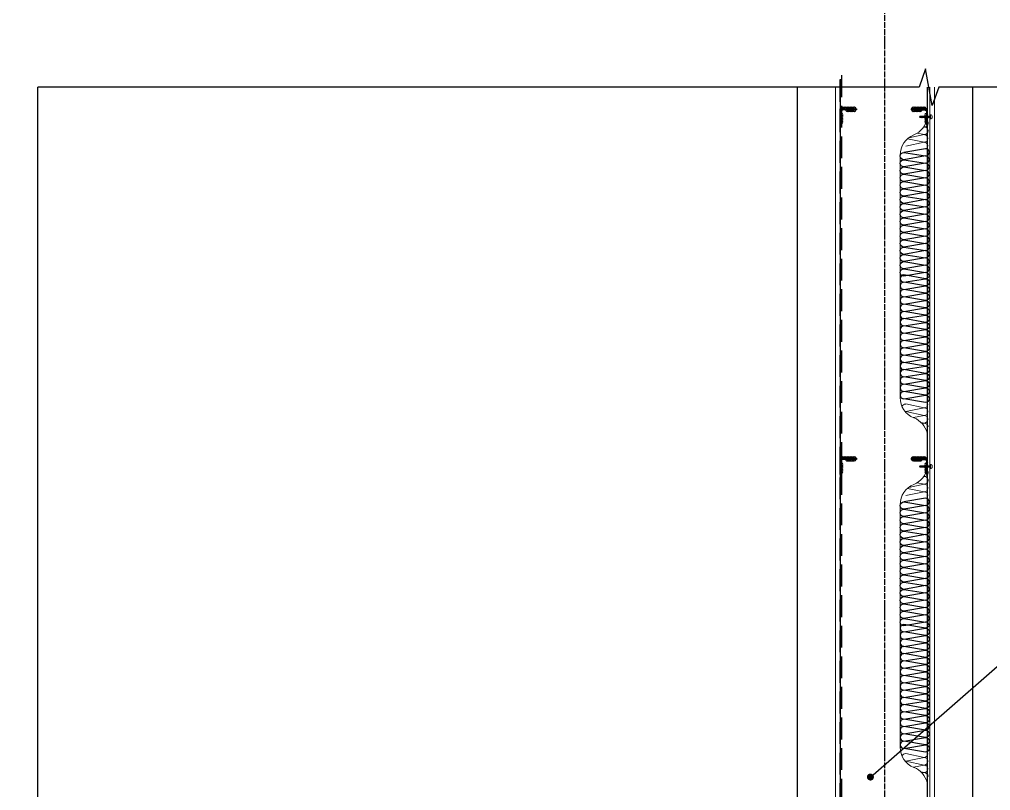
# Model space of a CAD drawing. Extents: x -1899985 to 1774885, y 556286 to 2175695.
# Drawn here: x -1484115 to -1480781, y 575523 to 578170 of the extents above; entities that cross this region are included whole.
import ezdxf
from ezdxf.xclip import XClip

# ---------------------------------------------------------------- set-up
doc = ezdxf.new("R2010")
doc.units = 0
doc.header["$LTSCALE"] = 10
doc.header["$MEASUREMENT"] = 0
doc.header["$XCLIPFRAME"] = 0
doc.linetypes.add('20剖面图$0$DOTE', pattern=[2.42, 2, -0.2, 0.02, -0.2])
doc.linetypes.add('20剖面图$0$ZN-DASH', pattern=[0.35, 0.25, -0.1])
for name, color, linetype in [('20剖面图$0$!ZN1-填充-8', 8, 'Continuous'), ('20剖面图$0$!ZN4-焊缝-8', 8, 'Continuous'), ('20剖面图$0$!ZN5-钢材投影-40', 40, 'Continuous'), ('20剖面图$0$!ZN5-钢材断面-2', 2, 'Continuous'), ('20剖面图$0$!ZN6-虚线-8', 8, '20剖面图$0$ZN-DASH'), ('20剖面图$0$A-AXIS-DOTE', 14, '20剖面图$0$DOTE'), ('20剖面图$0$A-AXIS-SYMB', 3, 'Continuous'), ('20剖面图$0$A-LIN-V', 9, 'Continuous'), ('20剖面图$0$COLUMN', 9, 'Continuous'), ('20剖面图$0$DIM_SYMB', 3, 'Continuous'), ('20剖面图$0$Fill', 8, 'Continuous'), ('A-LIN-V', 9, 'Continuous')]:
    doc.layers.add(name, color=color, linetype=linetype)
doc.layers.add('20剖面图$0$0_INSULATION', color=252, linetype='Continuous', lineweight=9, transparency=0.2)
doc.layers.add('20剖面图$0$0_SCREW RIVET', color=4, linetype='Continuous', lineweight=15)
doc.layers.add('20剖面图$0$彩钢板', color=6, linetype='Continuous', lineweight=15)

# ---------------------------------------------------------------- blocks, each defined once
blk = doc.blocks.new('20剖面图$0$G$C845E5159')
at = {"layer": '20剖面图$0$COLUMN'}
blk.add_lwpolyline([(300, 700), (300, -11000), (-300, -11000), (-300, 700), (300, 700)], dxfattribs=at)
blk = doc.blocks.new('20剖面图$0$2342432')
at = {"layer": '20剖面图$0$0_INSULATION'}
for p, q in [((-1752476.2, 571392.5), (-1752487.1, 571390.2)), ((-1752483.5, 571394), (-1752476.2, 571392.5)), ((-1752476.2, 571366.3), (-1752539.3, 571353.2)), ((-1752539.3, 571353.2), (-1752476.2, 571340.1)), ((-1752512.6, 571373.8), (-1752476.2, 571366.3)), ((-1752476.2, 571340.1), (-1752539.3, 571326.9)), ((-1752557.8, 570885.5), (-1752557.8, 571304.5)), ((-1752557.8, 571298.9), (-1752557.8, 570885.5)), ((-1752557.8, 570473.3), (-1752557.8, 570885.5)), ((-1752539.4, 570441.6), (-1752476.3, 570428.5)), ((-1752476.3, 570428.5), (-1752533.3, 570416.7)), ((-1752529.1, 570413.2), (-1752476.3, 570402.3)), ((-1752476.3, 570402.3), (-1752499.8, 570397.4))]:
    blk.add_line(p, q, dxfattribs=at)
for centre, radius, start, end in [((-1752539.4, 571444.7), 75.8, 292.1666, 346.2521), ((-1752485.9, 571307), 72, 110.2875, 181.9554), ((-1752485.9, 570470.8), 72, 178.0446, 249.7125), ((-1752541, 570332.4), 77, 9.828, 66.9693)]:
    blk.add_arc(centre, radius, start, end, dxfattribs=at)
at = {"layer": '20剖面图$0$0_INSULATION', "extrusion": (0, 0, -1)}
for centre, major_axis, ratio, start_param, end_param in [((-1752475.5, 571405.9), (-8.4, -10.7), 0.960759, 4.08278, 5.653576), ((-1752476.2, 571379.4), (0, 13.1), 0.988253, 0, 1.570796), ((-1752476.2, 571379.4), (0, 13.1), 0.988253, 1.570796, 3.141593), ((-1752539.3, 571340.1), (0, 13.1), 0.988253, 6.139662, 6.283185), ((-1752539.3, 571366.3), (0, 13.1), 0.988253, 3.141593, 3.269368), ((-1752476.2, 571353.2), (0, 13.1), 0.988253, 0, 1.570796), ((-1752476.2, 571353.2), (0, 13.1), 0.988253, 1.570796, 3.141593), ((-1752539.3, 571340.1), (0, 13.1), 0.988253, 3.141593, 4.407145), ((-1752476.2, 571327), (0, 13.1), 0.988253, 0, 1.570796), ((-1752476.3, 570441.6), (0, 13.1), 0.988253, 1.570796, 3.141593), ((-1752476.3, 570415.4), (0, 13.1), 0.988253, 0, 1.570796), ((-1752476.3, 570415.4), (0, 13.1), 0.988253, 1.570796, 3.141593), ((-1752475.5, 570388.9), (-8.4, 10.6), 0.960747, 0.629655, 2.200451), ((-1752475.3, 570389.2), (0, 13.1), 0.988253, 1.570796, 3.141593), ((-1752475.3, 570363), (0, 13.1), 0.988253, 0, 1.570796), ((-1752475.3, 570363), (0, 13.1), 0.988253, 1.570796, 2.416555)]:
    blk.add_ellipse(centre, major_axis=major_axis, ratio=ratio, start_param=start_param, end_param=end_param, dxfattribs=at)
at = {"layer": '20剖面图$0$Fill'}
for points in [[(-1752459.1, 570885.5, 0.385563), (-1752471.5, 570896.7), (-1752545.5, 570884, -1), (-1752545.5, 570909), (-1752471.5, 570896.7, 1), (-1752471.5, 570921.7), (-1752545.5, 570909, -1), (-1752545.5, 570934), (-1752471.5, 570921.7, 1), (-1752471.5, 570946.7), (-1752545.5, 570934, -1), (-1752545.5, 570959), (-1752471.5, 570946.7, 1), (-1752471.5, 570971.7), (-1752545.5, 570959, -1), (-1752545.5, 570984), (-1752471.5, 570971.7, 1), (-1752471.5, 570996.7), (-1752545.5, 570984, -1), (-1752545.5, 571009), (-1752471.5, 570996.7, 1), (-1752471.5, 571021.7), (-1752545.5, 571009, -1), (-1752545.5, 571034), (-1752471.5, 571021.7, 1), (-1752471.5, 571046.7), (-1752545.5, 571034, -1), (-1752545.5, 571059), (-1752471.5, 571046.7, 1), (-1752471.5, 571071.7), (-1752545.5, 571059, -1), (-1752545.5, 571084), (-1752471.5, 571071.7, 1), (-1752471.5, 571096.7), (-1752545.5, 571084, -1), (-1752545.5, 571109), (-1752471.5, 571096.7, 1), (-1752471.5, 571121.7), (-1752545.5, 571109, -1), (-1752545.5, 571134), (-1752471.5, 571121.7, 1), (-1752471.5, 571146.7), (-1752545.5, 571134, -1), (-1752545.5, 571159), (-1752471.5, 571146.7, 1), (-1752471.5, 571171.7), (-1752545.5, 571159, -1), (-1752545.5, 571184), (-1752471.5, 571171.7, 1), (-1752471.5, 571196.7), (-1752545.5, 571184, -1), (-1752545.5, 571209), (-1752471.5, 571196.7, 1), (-1752471.5, 571221.7), (-1752545.5, 571209, -1), (-1752545.5, 571234), (-1752471.5, 571221.7, 1), (-1752471.5, 571246.7), (-1752545.5, 571234, -1), (-1752545.5, 571259), (-1752471.5, 571246.7, 1), (-1752471.5, 571271.7), (-1752545.5, 571259, -1), (-1752545.5, 571284), (-1752471.5, 571271.7, 1), (-1752471.5, 571296.7), (-1752545.5, 571284, -1), (-1752545.5, 571309), (-1752471.5, 571296.7, 1), (-1752471.5, 571321.7), (-1752545.5, 571309)], [(-1752459.3, 570885.5, -0.355547), (-1752471.5, 570875.5), (-1752545.5, 570888.2, 1), (-1752545.5, 570863.2), (-1752471.5, 570875.5, -1), (-1752471.5, 570850.5), (-1752545.5, 570863.2, 1), (-1752545.5, 570838.2), (-1752471.5, 570850.5, -1), (-1752471.5, 570825.5), (-1752545.5, 570838.2, 1), (-1752545.5, 570813.2), (-1752471.5, 570825.5, -1), (-1752471.5, 570800.5), (-1752545.5, 570813.2, 1), (-1752545.5, 570788.2), (-1752471.5, 570800.5, -1), (-1752471.5, 570775.5), (-1752545.5, 570788.2, 1), (-1752545.5, 570763.2), (-1752471.5, 570775.5, -1), (-1752471.5, 570750.5), (-1752545.5, 570763.2, 1), (-1752545.5, 570738.2), (-1752471.5, 570750.5, -1), (-1752471.5, 570725.5), (-1752545.5, 570738.2, 1), (-1752545.5, 570713.2), (-1752471.5, 570725.5, -1), (-1752471.5, 570700.5), (-1752545.5, 570713.2, 1), (-1752545.5, 570688.2), (-1752471.5, 570700.5, -1), (-1752471.5, 570675.5), (-1752545.5, 570688.2, 1), (-1752545.5, 570663.2), (-1752471.5, 570675.5, -1), (-1752471.5, 570650.5), (-1752545.5, 570663.2, 1), (-1752545.5, 570638.2), (-1752471.5, 570650.5, -1), (-1752471.5, 570625.5), (-1752545.5, 570638.2, 1), (-1752545.5, 570613.2), (-1752471.5, 570625.5, -1), (-1752471.5, 570600.5), (-1752545.5, 570613.2, 1), (-1752545.5, 570588.2), (-1752471.5, 570600.5, -1), (-1752471.5, 570575.5), (-1752545.5, 570588.2, 1), (-1752545.5, 570563.2), (-1752471.5, 570575.5, -1), (-1752471.5, 570550.5), (-1752545.5, 570563.2, 1), (-1752545.5, 570538.2), (-1752471.5, 570550.5, -1), (-1752471.5, 570525.5), (-1752545.5, 570538.2, 1), (-1752545.5, 570513.2), (-1752471.5, 570525.5, -1), (-1752471.5, 570500.5), (-1752545.5, 570513.2, 1), (-1752545.5, 570488.2), (-1752471.5, 570500.5, -1), (-1752471.5, 570475.5), (-1752545.5, 570488.2, 1), (-1752545.5, 570463.2), (-1752471.5, 570475.5, -1), (-1752471.5, 570450.5), (-1752545.5, 570463.2)]]:
    blk.add_lwpolyline(points, format="xyb", dxfattribs=at)
blk = doc.blocks.new('20剖面图$0$ZN-角钢56X56X4')
at = {"layer": '20剖面图$0$!ZN1-填充-8'}
h = blk.add_hatch(dxfattribs=at)
h.set_pattern_fill('ANSI32', color=256, scale=0.5, style=0)
h.set_pattern_definition([(45, (0, 0), (-3.3676, 3.3676), []), (45, (2.245, 0), (-3.3676, 3.3676), [])])
edge = h.paths.add_edge_path()
edge.add_line((0, 0), (0, 56))
edge.add_line((0, 56), (2.7, 56))
edge.add_arc((2.7, 54.7), 1.33, 360, 450, ccw=False)
edge.add_line((4, 54.7), (4, 10))
edge.add_arc((10, 10), 6, 180, 270)
edge.add_line((10, 4), (54.7, 4))
edge.add_arc((54.7, 2.7), 1.33, 360, 450, ccw=False)
edge.add_line((56, 2.7), (56, 0))
edge.add_line((56, 0), (0, 0))
at = {"layer": '20剖面图$0$!ZN5-钢材断面-2'}
blk.add_lwpolyline([(0, 0), (0, 56), (2.7, 56, -0.414214), (4, 54.7), (4, 10, 0.414214), (10, 4), (54.7, 4, -0.414214), (56, 2.7), (56, 0), (0, 0)], format="xyb", dxfattribs=at)
blk = doc.blocks.new('20剖面图')
at = {"layer": '20剖面图$0$!ZN4-焊缝-8', "color": 8, "ltscale": 20}
for centre, start, end in [((-1481293.4, 577842.3), 270, 90), ((-1481287.7, 577863.5), 60, 180), ((-1481282.7, 577863.5), 60, 180), ((-1481282.7, 577863.5), 120, 180), ((-1481277.7, 577863.5), 60, 180), ((-1481277.7, 577863.5), 120, 180), ((-1481273.3, 577859.5), 180, 300), ((-1481272.7, 577863.5), 60, 180), ((-1481272.7, 577863.5), 120, 180), ((-1481268.3, 577859.5), 180, 300), ((-1481268.3, 577859.5), 180, 240), ((-1481267.7, 577863.5), 60, 180), ((-1481267.7, 577863.5), 120, 180), ((-1481263.3, 577859.5), 180, 300), ((-1481263.3, 577859.5), 180, 240), ((-1481262.7, 577863.5), 60, 180), ((-1481262.7, 577863.5), 120, 180), ((-1481258.3, 577859.5), 180, 300), ((-1481258.3, 577859.5), 180, 240), ((-1481257.7, 577863.5), 60, 180), ((-1481257.7, 577863.5), 120, 180), ((-1481253.3, 577859.5), 180, 300), ((-1481253.3, 577859.5), 180, 240), ((-1481252.7, 577863.5), 60, 180), ((-1481252.7, 577863.5), 120, 180), ((-1481248.3, 577859.5), 180, 0), ((-1481248.3, 577859.5), 180, 240), ((-1481247.7, 577863.5), 0, 180), ((-1481247.7, 577863.5), 120, 180), ((-1481047, 577863.5), 0, 180), ((-1481046.5, 577859.5), 180, 0), ((-1481042, 577863.5), 0, 120), ((-1481047, 577863.5), 0, 60), ((-1481046.5, 577859.5), 300, 0), ((-1481041.5, 577859.5), 240, 0), ((-1481037, 577863.5), 0, 120), ((-1481042, 577863.5), 0, 60), ((-1481041.5, 577859.5), 300, 0), ((-1481036.5, 577859.5), 240, 0), ((-1481032, 577863.5), 0, 120), ((-1481037, 577863.5), 0, 60), ((-1481036.5, 577859.5), 300, 0), ((-1481031.5, 577859.5), 240, 0), ((-1481027, 577863.5), 0, 120), ((-1481032, 577863.5), 0, 60), ((-1481031.5, 577859.5), 300, 0), ((-1481026.5, 577859.5), 240, 0), ((-1481022, 577863.5), 0, 120), ((-1481027, 577863.5), 0, 60), ((-1481026.5, 577859.5), 300, 0), ((-1481021.5, 577859.5), 240, 0), ((-1481017, 577863.5), 0, 120), ((-1481022, 577863.5), 0, 60), ((-1481012, 577863.5), 0, 120), ((-1481017, 577863.5), 0, 60), ((-1481007, 577863.5), 0, 120), ((-1481012, 577863.5), 0, 60), ((-1481001.4, 577842.3), 90, 270), ((-1481293.4, 577842.3), 270, 330), ((-1481293.4, 577837.3), 270, 30), ((-1481293.4, 577837.3), 270, 330), ((-1481293.4, 577832.3), 270, 30), ((-1481293.4, 577832.3), 270, 330), ((-1481293.4, 577827.3), 270, 30), ((-1481293.4, 577827.3), 270, 330), ((-1481293.4, 577822.3), 270, 30), ((-1481293.4, 577822.3), 270, 330), ((-1481293.4, 577817.3), 270, 30), ((-1481001.4, 577837.3), 150, 270), ((-1481001.4, 577832.3), 150, 270), ((-1481001.4, 577827.3), 150, 270), ((-1481001.4, 577822.3), 150, 270), ((-1481001.4, 577817.3), 150, 270), ((-1481001.4, 577842.3), 210, 270), ((-1481001.4, 577837.3), 210, 270), ((-1481001.4, 577832.3), 210, 270), ((-1481001.4, 577827.3), 210, 270), ((-1481001.4, 577822.3), 210, 270), ((-1481293.4, 576642.3), 270, 90), ((-1481287.7, 576663.5), 60, 180), ((-1481282.7, 576663.5), 60, 180), ((-1481282.7, 576663.5), 120, 180), ((-1481277.7, 576663.5), 60, 180), ((-1481277.7, 576663.5), 120, 180), ((-1481273.3, 576659.5), 180, 300), ((-1481272.7, 576663.5), 60, 180), ((-1481272.7, 576663.5), 120, 180), ((-1481268.3, 576659.5), 180, 300), ((-1481268.3, 576659.5), 180, 240), ((-1481267.7, 576663.5), 60, 180), ((-1481267.7, 576663.5), 120, 180), ((-1481263.3, 576659.5), 180, 300), ((-1481263.3, 576659.5), 180, 240), ((-1481262.7, 576663.5), 60, 180), ((-1481262.7, 576663.5), 120, 180), ((-1481258.3, 576659.5), 180, 300), ((-1481258.3, 576659.5), 180, 240), ((-1481257.7, 576663.5), 60, 180), ((-1481257.7, 576663.5), 120, 180), ((-1481253.3, 576659.5), 180, 300), ((-1481253.3, 576659.5), 180, 240), ((-1481252.7, 576663.5), 60, 180), ((-1481252.7, 576663.5), 120, 180), ((-1481248.3, 576659.5), 180, 0), ((-1481248.3, 576659.5), 180, 240), ((-1481247.7, 576663.5), 0, 180), ((-1481247.7, 576663.5), 120, 180), ((-1481047, 576663.5), 0, 180), ((-1481046.5, 576659.5), 180, 0), ((-1481042, 576663.5), 0, 120), ((-1481047, 576663.5), 0, 60), ((-1481046.5, 576659.5), 300, 0), ((-1481041.5, 576659.5), 240, 0), ((-1481037, 576663.5), 0, 120), ((-1481042, 576663.5), 0, 60), ((-1481041.5, 576659.5), 300, 0), ((-1481036.5, 576659.5), 240, 0), ((-1481032, 576663.5), 0, 120), ((-1481037, 576663.5), 0, 60), ((-1481036.5, 576659.5), 300, 0), ((-1481031.5, 576659.5), 240, 0), ((-1481027, 576663.5), 0, 120), ((-1481032, 576663.5), 0, 60), ((-1481031.5, 576659.5), 300, 0), ((-1481026.5, 576659.5), 240, 0), ((-1481022, 576663.5), 0, 120), ((-1481027, 576663.5), 0, 60), ((-1481026.5, 576659.5), 300, 0), ((-1481021.5, 576659.5), 240, 0), ((-1481017, 576663.5), 0, 120), ((-1481022, 576663.5), 0, 60), ((-1481012, 576663.5), 0, 120), ((-1481017, 576663.5), 0, 60), ((-1481007, 576663.5), 0, 120), ((-1481012, 576663.5), 0, 60), ((-1481001.4, 576642.3), 90, 270), ((-1481293.4, 576642.3), 270, 330), ((-1481293.4, 576637.3), 270, 30), ((-1481293.4, 576637.3), 270, 330), ((-1481293.4, 576632.3), 270, 30), ((-1481293.4, 576632.3), 270, 330), ((-1481293.4, 576627.3), 270, 30), ((-1481293.4, 576627.3), 270, 330), ((-1481293.4, 576622.3), 270, 30), ((-1481293.4, 576622.3), 270, 330), ((-1481293.4, 576617.3), 270, 30), ((-1481001.4, 576637.3), 150, 270), ((-1481001.4, 576632.3), 150, 270), ((-1481001.4, 576627.3), 150, 270), ((-1481001.4, 576622.3), 150, 270), ((-1481001.4, 576617.3), 150, 270), ((-1481001.4, 576642.3), 210, 270), ((-1481001.4, 576637.3), 210, 270), ((-1481001.4, 576632.3), 210, 270), ((-1481001.4, 576627.3), 210, 270), ((-1481001.4, 576622.3), 210, 270)]:
    blk.add_arc(centre, 5, start, end, dxfattribs=at)
at = {"layer": '20剖面图$0$!ZN5-钢材投影-40'}
for p, q in [((-1481297.4, 577964.5), (-1481297.4, 574835.5)), ((-1480997.4, 574835.5), (-1480997.4, 577937.9))]:
    blk.add_line(p, q, dxfattribs=at)
at = {"layer": '20剖面图$0$!ZN6-虚线-8', "ltscale": 30}
for p, q in [((-1481298, 577962.8), (-1481298, 574835.5)), ((-1481292.4, 577978.6), (-1481292.4, 574835.5))]:
    blk.add_line(p, q, dxfattribs=at)
at = {"layer": '20剖面图$0$0_INSULATION'}
for p, q in [((-1480998.8, 577776.7), (-1480998, 577895.6)), ((-1480998.8, 576576.7), (-1480998, 576695.6))]:
    blk.add_line(p, q, dxfattribs=at)
at = {"layer": '20剖面图$0$0_SCREW RIVET'}
for p, q in [((-1481024.8, 577835.5), (-1481023, 577837.7)), ((-1481023, 577833.2), (-1481024.8, 577835.5)), ((-1481017.6, 577837.7), (-1481023, 577837.7)), ((-1481018, 577833.2), (-1481023, 577833.2)), ((-1481015.8, 577833.2), (-1481017.5, 577833.2)), ((-1481015.4, 577837.7), (-1481017.1, 577837.7)), ((-1481013.5, 577833.2), (-1481015.2, 577833.2)), ((-1481013.1, 577837.7), (-1481014.9, 577837.7)), ((-1481011.3, 577833.2), (-1481013, 577833.2)), ((-1481010.9, 577837.7), (-1481012.6, 577837.7)), ((-1481009.1, 577833.2), (-1481010.8, 577833.2)), ((-1481008.7, 577837.7), (-1481010.4, 577837.7)), ((-1481006.9, 577833.2), (-1481008.6, 577833.2)), ((-1481006.5, 577837.7), (-1481008.2, 577837.7)), ((-1481004.7, 577833.2), (-1481006.4, 577833.2)), ((-1481004.3, 577837.7), (-1481006, 577837.7)), ((-1481002.5, 577833.2), (-1481004.2, 577833.2)), ((-1481002.1, 577837.7), (-1481003.8, 577837.7)), ((-1481000.3, 577833.2), (-1481002, 577833.2)), ((-1480999.9, 577837.7), (-1481001.6, 577837.7)), ((-1480998.1, 577833.2), (-1480999.8, 577833.2)), ((-1480997.7, 577837.7), (-1480999.4, 577837.7)), ((-1480995.9, 577833.2), (-1480997.6, 577833.2)), ((-1480995.5, 577837.7), (-1480997.2, 577837.7)), ((-1480993.7, 577833.2), (-1480995.4, 577833.2)), ((-1480993.3, 577837.7), (-1480995, 577837.7)), ((-1480991.5, 577833.2), (-1480993.2, 577833.2)), ((-1480991.1, 577837.7), (-1480992.8, 577837.7)), ((-1480988.8, 577833.2), (-1480991, 577833.2)), ((-1480988.8, 577837.7), (-1480990.6, 577837.7)), ((-1481024.8, 576635.5), (-1481023, 576637.7)), ((-1481023, 576633.2), (-1481024.8, 576635.5)), ((-1481017.6, 576637.7), (-1481023, 576637.7)), ((-1481018, 576633.2), (-1481023, 576633.2)), ((-1481015.8, 576633.2), (-1481017.5, 576633.2)), ((-1481015.4, 576637.7), (-1481017.1, 576637.7)), ((-1481013.5, 576633.2), (-1481015.2, 576633.2)), ((-1481013.1, 576637.7), (-1481014.9, 576637.7)), ((-1481011.3, 576633.2), (-1481013, 576633.2)), ((-1481010.9, 576637.7), (-1481012.6, 576637.7)), ((-1481009.1, 576633.2), (-1481010.8, 576633.2)), ((-1481008.7, 576637.7), (-1481010.4, 576637.7)), ((-1481006.9, 576633.2), (-1481008.6, 576633.2)), ((-1481006.5, 576637.7), (-1481008.2, 576637.7)), ((-1481004.7, 576633.2), (-1481006.4, 576633.2)), ((-1481004.3, 576637.7), (-1481006, 576637.7)), ((-1481002.5, 576633.2), (-1481004.2, 576633.2)), ((-1481002.1, 576637.7), (-1481003.8, 576637.7)), ((-1481000.3, 576633.2), (-1481002, 576633.2)), ((-1480999.9, 576637.7), (-1481001.6, 576637.7)), ((-1480998.1, 576633.2), (-1480999.8, 576633.2)), ((-1480997.7, 576637.7), (-1480999.4, 576637.7)), ((-1480995.9, 576633.2), (-1480997.6, 576633.2)), ((-1480995.5, 576637.7), (-1480997.2, 576637.7)), ((-1480993.7, 576633.2), (-1480995.4, 576633.2)), ((-1480993.3, 576637.7), (-1480995, 576637.7)), ((-1480991.5, 576633.2), (-1480993.2, 576633.2)), ((-1480991.1, 576637.7), (-1480992.8, 576637.7)), ((-1480988.8, 576633.2), (-1480991, 576633.2)), ((-1480988.8, 576637.7), (-1480990.6, 576637.7))]:
    blk.add_line(p, q, dxfattribs=at)
for points in [[(-1481024.8, 577835.5), (-1481016.1, 577836.8), (-1481017.6, 577837.4), (-1481017.6, 577837.4), (-1481018.1, 577837.7)], [(-1481017.2, 577836.6), (-1481017.5, 577833.2), (-1481017.8, 577832.7), (-1481018, 577833.2), (-1481017.7, 577836.6)], [(-1481017.1, 577837.2), (-1481017.1, 577837.7), (-1481017.3, 577838.2), (-1481017.6, 577837.7), (-1481017.6, 577837.4)], [(-1481024.8, 576635.5), (-1481016.1, 576636.8), (-1481017.6, 576637.4), (-1481017.6, 576637.4), (-1481018.1, 576637.7)], [(-1481017.2, 576636.6), (-1481017.5, 576633.2), (-1481017.8, 576632.7), (-1481018, 576633.2), (-1481017.7, 576636.6)], [(-1481017.1, 576637.2), (-1481017.1, 576637.7), (-1481017.3, 576638.2), (-1481017.6, 576637.7), (-1481017.6, 576637.4)]]:
    blk.add_lwpolyline(points, dxfattribs=at)
for points in [[(-1481015.8, 577833.2), (-1481015.4, 577837.7), (-1481015.1, 577838.2), (-1481014.9, 577837.7), (-1481015.2, 577833.2), (-1481015.5, 577832.7)], [(-1481013.5, 577833.2), (-1481013.1, 577837.7), (-1481012.9, 577838.2), (-1481012.6, 577837.7), (-1481013, 577833.2), (-1481013.3, 577832.7)], [(-1481011.3, 577833.2), (-1481010.9, 577837.7), (-1481010.6, 577838.2), (-1481010.4, 577837.7), (-1481010.8, 577833.2), (-1481011.1, 577832.7)], [(-1481009.1, 577833.2), (-1481008.7, 577837.7), (-1481008.4, 577838.2), (-1481008.2, 577837.7), (-1481008.6, 577833.2), (-1481008.9, 577832.7)], [(-1481006.9, 577833.2), (-1481006.5, 577837.7), (-1481006.2, 577838.2), (-1481006, 577837.7), (-1481006.4, 577833.2), (-1481006.7, 577832.7)], [(-1481004.7, 577833.2), (-1481004.3, 577837.7), (-1481004, 577838.2), (-1481003.8, 577837.7), (-1481004.2, 577833.2), (-1481004.5, 577832.7)], [(-1481002.5, 577833.2), (-1481002.1, 577837.7), (-1481001.8, 577838.2), (-1481001.6, 577837.7), (-1481002, 577833.2), (-1481002.3, 577832.7)], [(-1481000.3, 577833.2), (-1480999.9, 577837.7), (-1480999.6, 577838.2), (-1480999.4, 577837.7), (-1480999.8, 577833.2), (-1481000.1, 577832.7)], [(-1480998.1, 577833.2), (-1480997.7, 577837.7), (-1480997.4, 577838.2), (-1480997.2, 577837.7), (-1480997.6, 577833.2), (-1480997.9, 577832.7)], [(-1480995.9, 577833.2), (-1480995.5, 577837.7), (-1480995.2, 577838.2), (-1480995, 577837.7), (-1480995.4, 577833.2), (-1480995.7, 577832.7)], [(-1480993.7, 577833.2), (-1480993.3, 577837.7), (-1480993, 577838.2), (-1480992.8, 577837.7), (-1480993.2, 577833.2), (-1480993.5, 577832.7)], [(-1480991.5, 577833.2), (-1480991.1, 577837.7), (-1480990.8, 577838.2), (-1480990.6, 577837.7), (-1480991, 577833.2), (-1480991.3, 577832.7)], [(-1480986.8, 577831), (-1480986.8, 577840), (-1480988.8, 577840), (-1480988.8, 577831)], [(-1481015.8, 576633.2), (-1481015.4, 576637.7), (-1481015.1, 576638.2), (-1481014.9, 576637.7), (-1481015.2, 576633.2), (-1481015.5, 576632.7)], [(-1481013.5, 576633.2), (-1481013.1, 576637.7), (-1481012.9, 576638.2), (-1481012.6, 576637.7), (-1481013, 576633.2), (-1481013.3, 576632.7)], [(-1481011.3, 576633.2), (-1481010.9, 576637.7), (-1481010.6, 576638.2), (-1481010.4, 576637.7), (-1481010.8, 576633.2), (-1481011.1, 576632.7)], [(-1481009.1, 576633.2), (-1481008.7, 576637.7), (-1481008.4, 576638.2), (-1481008.2, 576637.7), (-1481008.6, 576633.2), (-1481008.9, 576632.7)], [(-1481006.9, 576633.2), (-1481006.5, 576637.7), (-1481006.2, 576638.2), (-1481006, 576637.7), (-1481006.4, 576633.2), (-1481006.7, 576632.7)], [(-1481004.7, 576633.2), (-1481004.3, 576637.7), (-1481004, 576638.2), (-1481003.8, 576637.7), (-1481004.2, 576633.2), (-1481004.5, 576632.7)], [(-1481002.5, 576633.2), (-1481002.1, 576637.7), (-1481001.8, 576638.2), (-1481001.6, 576637.7), (-1481002, 576633.2), (-1481002.3, 576632.7)], [(-1481000.3, 576633.2), (-1480999.9, 576637.7), (-1480999.6, 576638.2), (-1480999.4, 576637.7), (-1480999.8, 576633.2), (-1481000.1, 576632.7)], [(-1480998.1, 576633.2), (-1480997.7, 576637.7), (-1480997.4, 576638.2), (-1480997.2, 576637.7), (-1480997.6, 576633.2), (-1480997.9, 576632.7)], [(-1480995.9, 576633.2), (-1480995.5, 576637.7), (-1480995.2, 576638.2), (-1480995, 576637.7), (-1480995.4, 576633.2), (-1480995.7, 576632.7)], [(-1480993.7, 576633.2), (-1480993.3, 576637.7), (-1480993, 576638.2), (-1480992.8, 576637.7), (-1480993.2, 576633.2), (-1480993.5, 576632.7)], [(-1480991.5, 576633.2), (-1480991.1, 576637.7), (-1480990.8, 576638.2), (-1480990.6, 576637.7), (-1480991, 576633.2), (-1480991.3, 576632.7)], [(-1480986.8, 576631), (-1480986.8, 576640), (-1480988.8, 576640), (-1480988.8, 576631)]]:
    blk.add_lwpolyline(points, close=True, dxfattribs=at)
for points in [[(-1480986, 577828.5, 0.414214), (-1480982, 577832.5), (-1480982, 577838.5, 0.414214), (-1480986, 577842.5), (-1480986, 577842.5), (-1480986.8, 577842.5), (-1480986.8, 577828.5), (-1480986, 577828.5)], [(-1480986, 576628.5, 0.414214), (-1480982, 576632.5), (-1480982, 576638.5, 0.414214), (-1480986, 576642.5), (-1480986, 576642.5), (-1480986.8, 576642.5), (-1480986.8, 576628.5), (-1480986, 576628.5)]]:
    blk.add_lwpolyline(points, format="xyb", close=True, dxfattribs=at)
at = {"layer": '20剖面图$0$A-AXIS-DOTE'}
blk.add_line((-1481143.4, 565072.8), (-1481143.4, 585146), dxfattribs=at)
at = {"layer": '20剖面图$0$A-AXIS-SYMB'}
blk.add_line((-1481193.4, 575569.3), (-1480293.6, 576355.5), dxfattribs=at)
blk.add_line((-1481193.4, 575569.3), (-1480293.6, 576355.5), dxfattribs=at)
at = {"layer": '20剖面图$0$A-AXIS-SYMB', "const_width": 12}
blk.add_lwpolyline([(-1481197.9, 575565.4, 1), (-1481188.9, 575573.3, 1)], format="xyb", close=True, dxfattribs=at)
blk.add_lwpolyline([(-1481197.9, 575565.4, 1), (-1481188.9, 575573.3, 1)], format="xyb", close=True, dxfattribs=at)
at = {"layer": '20剖面图$0$DIM_SYMB'}
for points in [[(-1477933.1, 577937.9), (-1480958.8, 577937.9), (-1480981.8, 577874.9), (-1481004, 578000.9), (-1481026.3, 577937.9), (-1484052.1, 577937.9)], [(-1484052.1, 566363.1), (-1484052.1, 572116.7), (-1484115.1, 572139.7), (-1483989.1, 572161.9), (-1484052.1, 572184.2), (-1484052.1, 577937.9)]]:
    blk.add_lwpolyline(points, dxfattribs=at)
at = {"layer": '20剖面图$0$彩钢板'}
for p, q in [((-1481297.4, 577964.5), (-1481297.4, 574835.5)), ((-1481313.4, 577937.9), (-1481313.4, 574835.5)), ((-1480989.4, 577937.9), (-1480989.4, 574835.5)), ((-1480973.4, 577937.9), (-1480973.4, 574835.5))]:
    blk.add_line(p, q, dxfattribs=at)
at = {"layer": '20剖面图$0$!ZN5-钢材断面-2', "extrusion": (0, 0, -1), "xscale": -1, "zscale": -1, "rotation": 90}
for p in [(1481297.4, 577863.5), (1481297.4, 576663.5)]:
    blk.add_blockref('20剖面图$0$ZN-角钢56X56X4', p, dxfattribs=at)
at = {"layer": '20剖面图$0$!ZN5-钢材断面-2', "extrusion": (0, 0, -1), "zscale": -1, "rotation": 270}
for p in [(1480997.4, 577863.5), (1480997.4, 576663.5)]:
    blk.add_blockref('20剖面图$0$ZN-角钢56X56X4', p, dxfattribs=at)
at = {"layer": '20剖面图$0$A-LIN-V'}
ref = blk.add_blockref('20剖面图$0$G$C845E5159', (-1481143.4, 579257.5), dxfattribs=at)
XClip(ref).set_block_clipping_path([(-1212.3866562452, -12616.0079631957), (3210.2872155558, -1319.5526150048)])
at = {"layer": '20剖面图$0$A-LIN-V', "xscale": -1, "rotation": 180}
for p in [(271467, 1148176.9), (271467, 1146976.9)]:
    blk.add_blockref('20剖面图$0$2342432', p, dxfattribs=at)

msp = doc.modelspace()

# ---------------------------------------------------------------- block references
at = {"layer": 'A-LIN-V'}
msp.add_blockref('20剖面图', (0, 0), dxfattribs=at)

doc.saveas('drawing.dxf')
